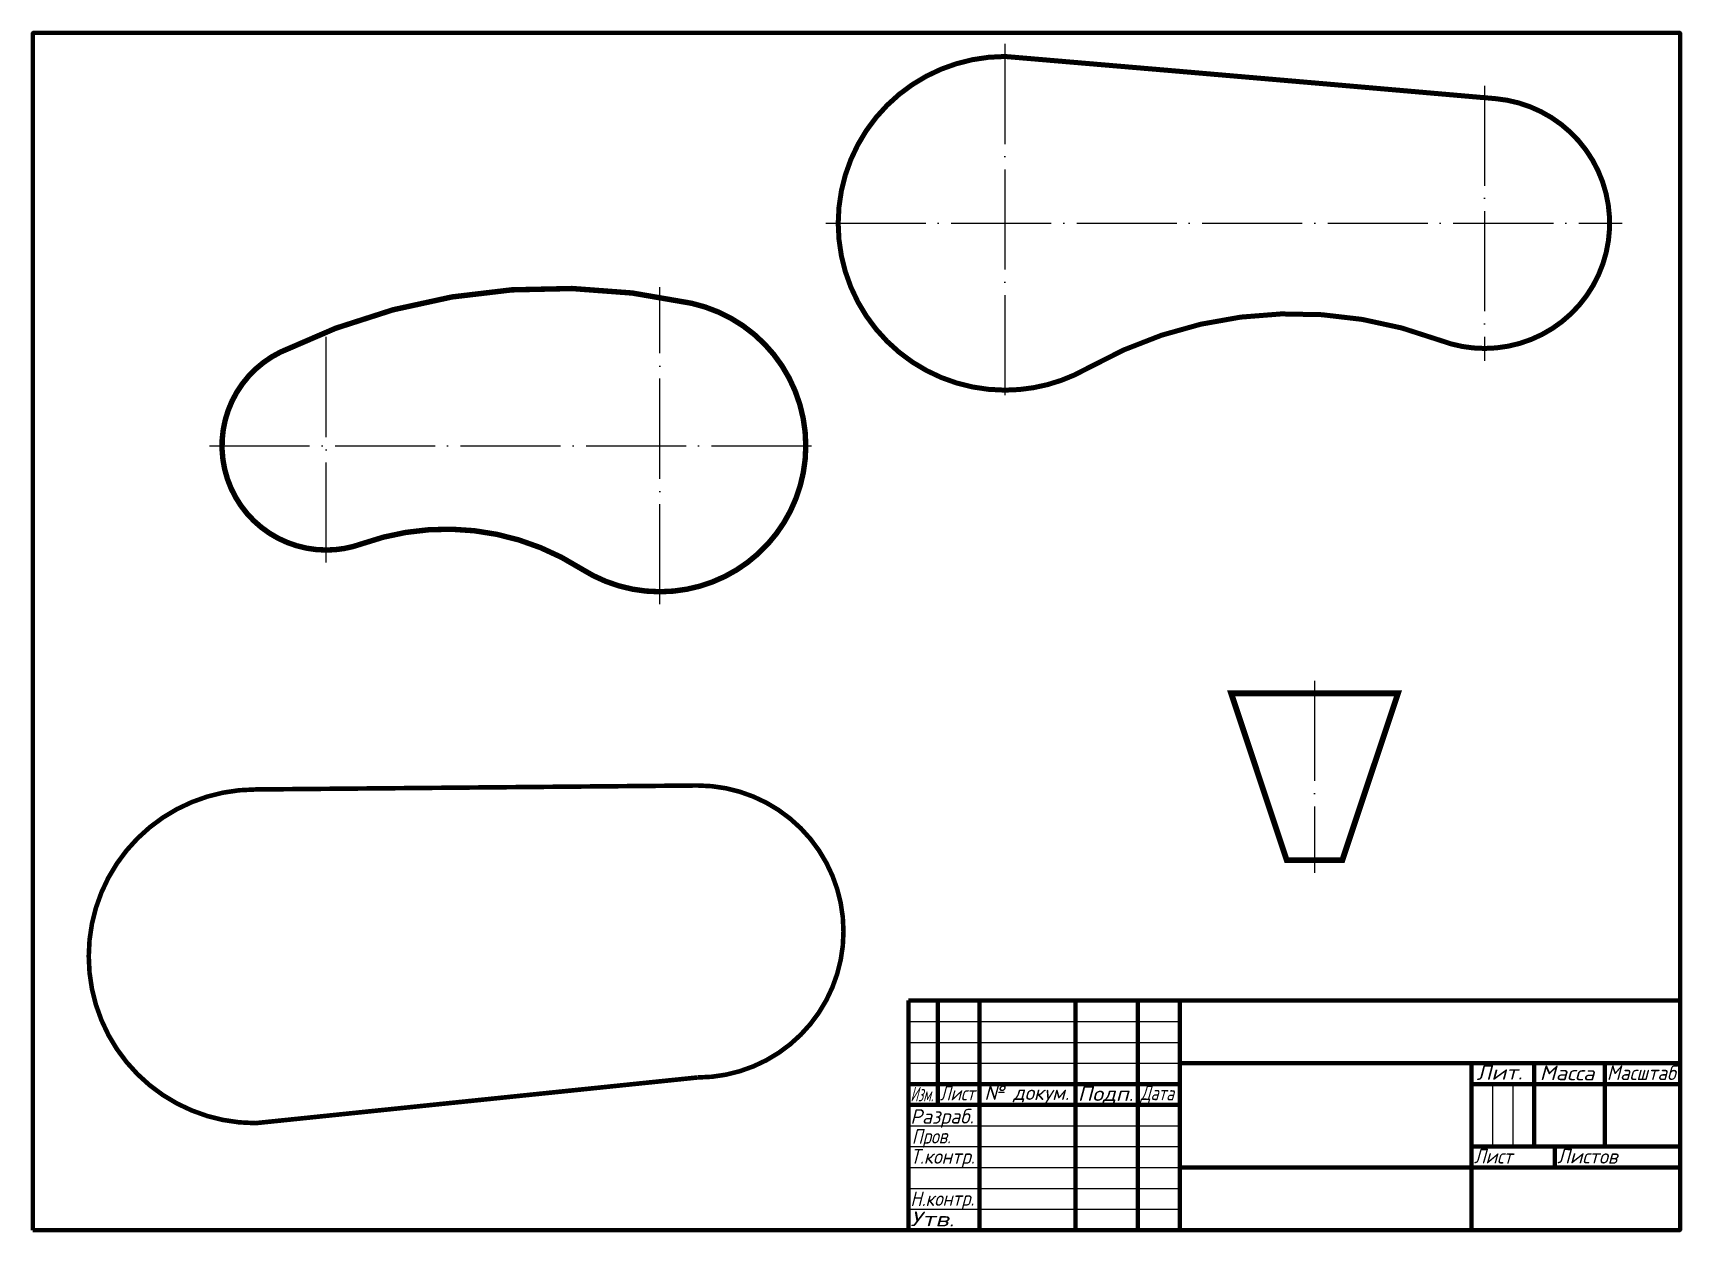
# Paper-space layout 'Лист1' of a CAD drawing. Header units: millimetres. Extents: x 20 to 415, y 5 to 292.
import ezdxf
from ezdxf.enums import TextEntityAlignment as Align

# ---------------------------------------------------------------- set-up
doc = ezdxf.new("R2010")
doc.units = ezdxf.units.MM
doc.linetypes.add('ACAD_ISO04W100', pattern=[30, 24, -3, 0, -3])
for name, color, linetype in [('Оси', 7, 'ACAD_ISO04W100'), ('Текст', 7, 'Continuous'), ('Тонкие', 7, 'Continuous')]:
    doc.layers.add(name, color=color, linetype=linetype)
doc.layers.add('Толстые', color=1, linetype='Continuous', lineweight=100)
doc.styles.add('Наклонный', font='isocpeur.ttf', dxfattribs={"oblique": 15})

# ---------------------------------------------------------------- blocks, each defined once
blk = doc.blocks.new('Основная надпись форма1')
at = {"layer": 'Толстые'}
for p, q in [((0, 0), (0, 55)), ((0, 55), (185, 55)), ((0, 55), (7, 55)), ((7, 55), (17, 55)), ((7, 55), (7, 30)), ((17, 55), (17, 0)), ((17, 55), (40, 55)), ((40, 55), (40, 0)), ((40, 55), (55, 55)), ((55, 55), (55, 0)), ((55, 55), (65, 55)), ((65, 55), (65, 0)), ((65, 35), (65, 40)), ((65, 40), (135, 40)), ((135, 40), (150, 40)), ((135, 40), (135, 15)), ((135, 40), (135, 35)), ((150, 40), (167, 40)), ((150, 40), (150, 20)), ((167, 40), (185, 40)), ((167, 40), (167, 20)), ((0, 30), (0, 35)), ((0, 35), (65, 35)), ((135, 35), (185, 35)), ((7, 30), (0, 30)), ((0, 30), (65, 30)), ((135, 15), (135, 20)), ((135, 20), (185, 20)), ((150, 20), (155, 20)), ((155, 20), (155, 15)), ((135, 15), (65, 15)), ((135, 15), (135, 0)), ((135, 15), (185, 15))]:
    blk.add_line(p, q, dxfattribs=at)
blk.add_lwpolyline([(-210, 0), (185, 0), (185, 287), (-210, 287)], close=True, dxfattribs=at)
at = {"layer": 'Тонкие'}
for p, q in [((0, 50), (65, 50)), ((0, 45), (65, 45)), ((0, 40), (65, 40)), ((140, 35), (140, 20)), ((145, 20), (145, 35)), ((0, 25), (65, 25)), ((0, 20), (65, 20)), ((0, 15), (65, 15)), ((0, 10), (65, 10)), ((0, 5), (65, 5))]:
    blk.add_line(p, q, dxfattribs=at)
at = {"layer": 'Текст', "style": 'Наклонный', "oblique": 15}
for s, width, p, p2 in [('Изм.', 0.617328, (0.41, 30.83), (5.92, 30.83)), ('Лист', 0.792923, (7.51, 31.07), (15.83, 31.07)), ('Т.контр.', 0.864259, (0.41, 15.9), (15.83, 15.9))]:
    blk.add_text(s, height=3.5, dxfattribs=dict(at, width=width)).set_placement(p, p2, align=Align.FIT)
for s, rotation, width, p, p2 in [('Разраб.', 0.4617, 0.913241, (0.41, 25.44), (15.59, 25.56)), ('Пров.', 0.7533, 0.830892, (0.78, 20.67), (10.08, 20.79)), ('Н.контр.', 0.4581, 0.857427, (0.41, 5.74), (15.71, 5.86)), ('Утв.', 359.3342, 1.114313, (0.41, 0.97), (10.94, 0.85))]:
    blk.add_text(s, height=3.5, rotation=rotation, dxfattribs=dict(at, width=width)).set_placement(p, p2, align=Align.FIT)
at = {"layer": 'Тонкие', "style": 'Наклонный', "oblique": 15}
for s, rotation, width, p, p2 in [('Лит.', 0.6362, 1.166135, (136.19, 35.98), (147.21, 36.1)), ('Масса', 359.4649, 1.011683, (151.35, 35.98), (164.45, 35.85)), ('Дата', 359.1192, 0.668851, (55.63, 31.19), (63.59, 31.07)), ('Лист', 359.2366, 0.874625, (135.58, 16.02), (144.76, 15.9)), ('Листов', 359.5148, 0.938185, (155.53, 16.02), (169.98, 15.9))]:
    blk.add_text(s, height=3.5, rotation=rotation, dxfattribs=dict(at, width=width)).set_placement(p, p2, align=Align.FIT)
for s, width, p, p2 in [('Масштаб', 0.843314, (167.44, 35.97), (183.97, 35.97)), ('№ докум.', 1.018771, (18.16, 31.19), (38.49, 31.19)), ('Подп.', 1.191571, (40.57, 30.95), (53.91, 30.95))]:
    blk.add_text(s, height=3.5, dxfattribs=dict(at, width=width)).set_placement(p, p2, align=Align.FIT)

psp = doc.layouts.new('Лист1')

# ---------------------------------------------------------------- linework, layer by layer
at = {"layer": 'Оси'}
for p, q in [((253.11, 289.36), (253.11, 203.36)), ((368.11, 279.36), (368.11, 213.36)), ((210.11, 246.36), (401.11, 246.36)), ((170.34, 155.03), (170.34, 231.03)), ((90.34, 165.03), (90.34, 221.03)), ((62.34, 193.03), (208.34, 193.03)), ((327.35, 136.67), (327.35, 90.67))]:
    psp.add_line(p, q, dxfattribs=at)
at = {"layer": 'Толстые'}
for points, const_width in [([(253.11, 286.36, 1), (253.11, 206.36, 0.13006), (272.89, 211.6, -0.222845), (357.55, 218.28, 0.090172), (368.11, 216.36, 0.957388), (370.72, 276.25, 0.000642)], 1.2), ([(79.34, 215.48, 0.794696), (90.34, 168.03, 0.086475), (98.8, 169.5, -0.232786), (151.46, 163.56, 0.143424), (170.34, 158.03, 0.896022), (177.95, 227.19, 0.170303)], 1.2), ([(179.38, 41.58, 1), (179.38, 111.58), (73.38, 110.63, 1), (73.38, 30.63)], 1.1)]:
    psp.add_lwpolyline(points, format="xyb", close=True, dxfattribs=dict(at, const_width=const_width))
at = {"layer": 'Толстые', "const_width": 1.3}
psp.add_lwpolyline([(79.34, 215.48, 0.794696), (90.34, 168.03, 0.086475), (98.8, 169.5, -0.232786), (151.46, 163.56, 0.143424), (170.34, 158.03, 0.414214), (205.34, 193.03, 0.351391), (177.95, 227.19, 0.170303), (79.34, 215.48, 4.313631)], format="xyb", dxfattribs=at)
at = {"layer": 'Толстые', "const_width": 1.4}
psp.add_lwpolyline([(307.35, 133.67), (320.68, 93.67), (334.01, 93.67), (347.35, 133.67)], close=True, dxfattribs=at)

# ---------------------------------------------------------------- block references
at = {"layer": 'Текст'}
psp.add_blockref('Основная надпись форма1', (230, 5), dxfattribs=at)

doc.saveas('drawing.dxf')
